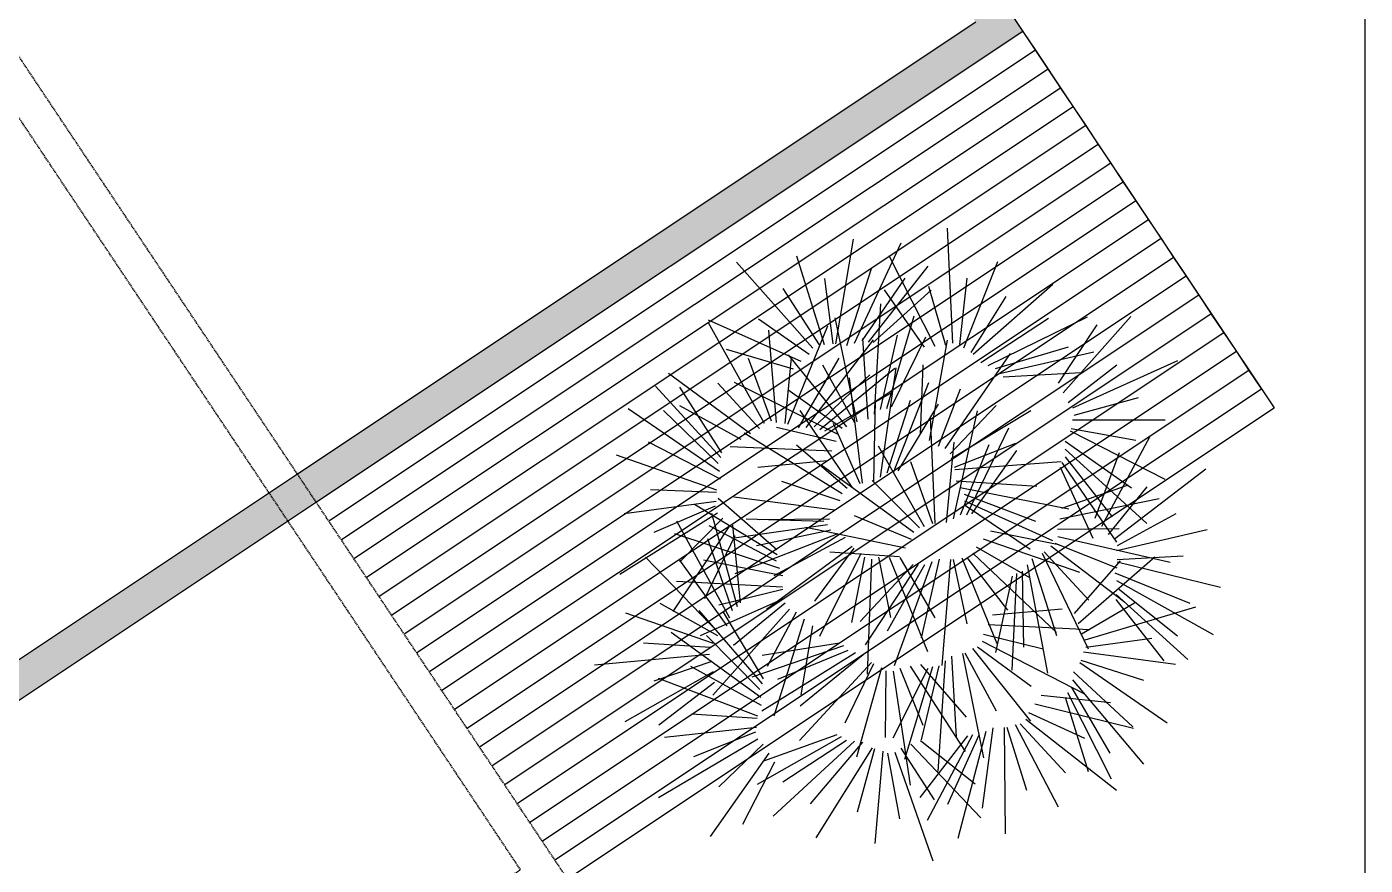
# Model space of a CAD drawing. Header units: inches. Extents: x 15 to 22798, y 21 to 21519.
# Drawn here: x 833 to 2015, y 3486 to 4227 of the extents above; entities that cross this region are included whole.
import ezdxf

# ---------------------------------------------------------------- set-up
doc = ezdxf.new("R2010")
doc.units = ezdxf.units.IN
doc.header["$MEASUREMENT"] = 0
doc.linetypes.add('DASHEDX2', pattern=[1.5, 1, -0.5])
doc.layers.add('PIANTE', color=7, linetype='Continuous', true_color=0x007a00)

# ---------------------------------------------------------------- blocks, each defined once
blk = doc.blocks.new('albero')
for p, q in [((70.862, 34.76), (70.815, 35.777)), ((69.828, 34.754), (69.986, 35.68)), ((69.994, 34.761), (70.406, 35.646)), ((69.627, 34.716), (68.951, 35.476)), ((69.728, 34.746), (69.484, 35.528)), ((70.707, 34.732), (70.3, 35.533)), ((70.959, 34.72), (71.261, 35.481)), ((69.927, 34.74), (70.145, 35.421)), ((70.116, 34.768), (70.644, 35.44)), ((69.684, 34.747), (69.365, 35.243)), ((69.806, 34.755), (69.733, 35.333)), ((70.061, 34.781), (70.442, 35.335)), ((70.16, 34.767), (70.671, 35.229)), ((70.613, 34.725), (70.26, 35.232)), ((70.8, 34.739), (70.65, 35.262)), ((70.925, 34.749), (70.99, 35.335)), ((71.042, 34.664), (71.747, 35.283)), ((71.025, 34.678), (71.332, 35.173)), ((70.169, 34.132), (70.225, 35.107)), ((70.279, 34.184), (70.522, 35.003)), ((71.175, 34.564), (72.052, 34.993)), ((71.838, 34.322), (72.433, 34.995)), ((69.524, 34.597), (68.704, 34.963)), ((69.2, 34.052), (68.704, 34.941)), ((69.593, 34.661), (69.147, 34.973)), ((69.305, 34.06), (69.236, 34.876)), ((69.404, 34.046), (69.759, 34.915)), ((70.017, 34.065), (69.822, 34.983)), ((71.11, 34.59), (71.708, 34.982)), ((71.797, 34.406), (72.138, 34.921)), ((69.568, 34.016), (70.162, 34.791)), ((70.114, 34.088), (70.066, 34.801)), ((70.223, 34.175), (70.373, 34.831)), ((70.321, 34.199), (70.625, 34.817)), ((70.656, 33.901), (70.814, 34.786)), ((69.456, 34.532), (68.863, 34.704)), ((69.927, 34.02), (69.411, 34.657)), ((70.796, 33.83), (71.372, 34.67)), ((71.24, 34.538), (71.884, 34.729)), ((71.274, 34.493), (72.107, 34.683)), ((69.262, 34.071), (69.058, 34.624)), ((69.382, 34.052), (69.437, 34.631)), ((69.498, 34.011), (69.858, 34.628)), ((69.688, 33.997), (70.349, 34.539)), ((69.996, 34.057), (69.715, 34.567)), ((70.222, 33.577), (70.363, 34.543)), ((70.577, 33.952), (70.601, 34.569)), ((71.88, 34.237), (72.31, 34.569)), ((71.921, 34.188), (72.849, 34.607)), ((69.074, 33.958), (68.352, 34.493)), ((69.154, 34.006), (68.787, 34.407)), ((69.845, 33.955), (68.935, 34.412)), ((69.637, 34.022), (70.129, 34.48)), ((70.065, 33.523), (69.951, 34.455)), ((70.337, 33.619), (70.65, 34.414)), ((71.308, 34.464), (71.996, 34.502)), ((68.813, 33.749), (68.237, 34.38)), ((68.821, 33.792), (68.45, 34.372)), ((69.885, 34.005), (69.406, 34.348)), ((69.731, 33.987), (70.33, 34.327)), ((70.735, 33.851), (70.93, 34.358)), ((68.8, 33.627), (67.995, 34.18)), ((68.993, 33.91), (68.451, 34.206)), ((69.972, 33.487), (69.514, 34.166)), ((70.164, 33.538), (70.178, 34.253)), ((70.281, 33.616), (70.487, 34.256)), ((70.38, 33.631), (70.737, 34.22)), ((70.84, 33.783), (71.245, 34.211)), ((70.849, 33.74), (71.55, 34.165)), ((71.935, 34.125), (72.503, 34.281)), ((68.791, 33.697), (68.308, 34.164)), ((70.044, 33.518), (69.808, 34.05)), ((70.707, 33.168), (70.664, 34.106)), ((70.868, 33.209), (71.081, 34.162)), ((71.92, 34.083), (72.739, 34.083)), ((69.884, 33.429), (69.018, 33.964)), ((69.832, 33.891), (69.304, 34.016)), ((70.985, 33.243), (71.358, 34.012)), ((71.898, 33.985), (72.734, 33.558)), ((71.906, 34.006), (72.479, 33.903)), ((72.178, 33.142), (72.602, 33.934)), ((68.809, 33.558), (68.174, 33.885)), ((69.793, 33.806), (68.895, 33.844)), ((69.929, 33.475), (69.482, 33.859)), ((70.611, 33.138), (70.205, 33.85)), ((70.806, 33.175), (70.874, 33.887)), ((70.877, 33.666), (71.42, 33.876)), ((70.929, 33.244), (71.182, 33.866)), ((71.029, 33.251), (71.429, 33.811)), ((71.855, 33.895), (72.44, 33.483)), ((71.855, 33.825), (72.577, 33.167)), ((68.779, 33.462), (67.892, 33.771)), ((69.753, 33.721), (69.139, 33.662)), ((70.685, 33.164), (70.491, 33.713)), ((70.881, 33.645), (71.818, 33.714)), ((71.826, 33.706), (72.309, 33.002)), ((71.854, 33.755), (72.269, 33.226)), ((72.119, 33.215), (72.333, 33.794)), ((70.519, 33.087), (69.696, 33.686)), ((71.811, 33.664), (72.1, 33.038)), ((72.289, 33.031), (73.097, 33.65)), ((68.775, 33.441), (68.193, 33.464)), ((69.866, 33.367), (69.351, 33.537)), ((70.567, 33.13), (70.15, 33.547)), ((70.892, 33.545), (71.605, 33.497)), ((70.928, 33.485), (71.886, 33.298)), ((71.824, 33.301), (72.406, 33.506)), ((72.237, 33.069), (72.58, 33.491)), ((68.771, 33.362), (67.959, 33.251)), ((69.307, 32.934), (68.789, 33.387)), ((69.82, 33.285), (68.929, 33.401)), ((70.963, 33.425), (71.593, 33.189)), ((70.964, 33.368), (71.743, 33.017)), ((71.806, 33.209), (72.686, 33.387)), ((68.784, 33.258), (67.922, 32.717)), ((68.762, 33.319), (68.22, 33.087)), ((69.311, 32.89), (68.582, 33.336)), ((68.96, 32.432), (68.733, 33.256)), ((70.497, 33.027), (69.995, 33.236)), ((70.974, 33.325), (71.545, 32.94)), ((72.317, 32.972), (72.834, 33.254)), ((68.885, 33.137), (68.388, 32.389)), ((68.893, 32.33), (68.426, 33.187)), ((68.832, 33.215), (68.452, 32.827)), ((69.305, 32.833), (68.71, 33.147)), ((69.755, 33.154), (68.909, 33.035)), ((68.987, 32.467), (68.919, 33.153)), ((69.724, 33.185), (69.036, 33.206)), ((69.786, 33.107), (69.128, 32.971)), ((69.773, 33.204), (69.155, 33.198)), ((70.444, 32.949), (69.564, 33.132)), ((71.194, 33.101), (71.799, 32.981)), ((71.788, 33.117), (72.331, 33.122)), ((72.312, 32.928), (73.11, 33.115)), ((69.333, 32.769), (68.406, 33.076)), ((68.937, 33.059), (68.67, 32.502)), ((68.917, 32.396), (68.698, 33.031)), ((69.848, 33.075), (68.938, 32.722)), ((69.911, 33.043), (69.282, 32.704)), ((71.131, 33.031), (71.98, 32.737)), ((71.763, 32.994), (72.311, 32.775)), ((71.791, 33.052), (72.783, 32.826)), ((68.8, 32.192), (68.149, 32.87)), ((69.973, 32.964), (69.217, 32.407)), ((69.988, 32.948), (69.64, 32.482)), ((70.05, 32.901), (69.685, 32.168)), ((70.391, 32.872), (69.775, 32.913)), ((70.081, 32.869), (69.967, 32.291)), ((70.207, 32.868), (70.312, 32.335)), ((70.301, 32.868), (70.638, 32.035)), ((70.394, 32.867), (70.703, 32.332)), ((70.941, 32.865), (71.252, 32.107)), ((70.986, 32.867), (71.346, 32.401)), ((71.039, 32.904), (71.778, 32.204)), ((71.069, 32.961), (71.539, 32.689)), ((71.65, 32.904), (72.059, 32.059)), ((71.669, 32.917), (72.063, 32.489)), ((71.727, 32.969), (72.379, 32.474)), ((71.968, 32.282), (72.646, 32.871)), ((72.315, 32.85), (72.897, 32.881)), ((68.87, 32.264), (68.452, 32.844)), ((69.361, 32.705), (68.66, 32.843)), ((70.512, 32.806), (70.043, 32.302)), ((70.557, 32.809), (70.089, 32.094)), ((70.144, 32.853), (70.105, 31.836)), ((70.613, 32.801), (70.281, 32.216)), ((70.678, 32.827), (70.343, 31.91)), ((70.743, 32.853), (70.584, 32.156)), ((70.843, 32.848), (70.765, 31.912)), ((70.865, 32.849), (70.987, 32.28)), ((71.476, 32.747), (71.487, 32.075)), ((71.519, 32.803), (71.697, 31.843)), ((71.561, 32.858), (71.779, 32.178)), ((71.938, 32.371), (72.344, 32.836)), ((72.313, 32.828), (73.225, 32.603)), ((69.358, 32.605), (68.421, 32.655)), ((71.387, 32.701), (71.239, 32.028)), ((71.424, 32.726), (71.384, 31.872)), ((72.292, 32.73), (72.955, 32.463)), ((72.308, 32.662), (73.161, 32.187)), ((69.36, 32.583), (68.795, 32.444)), ((72.306, 32.54), (72.938, 31.964)), ((72.323, 32.593), (72.848, 32.174)), ((68.786, 32.175), (68.278, 32.46)), ((69.181, 31.75), (68.623, 32.397)), ((69.378, 32.507), (68.63, 32.173)), ((69.42, 32.41), (68.743, 31.65)), ((69.382, 32.463), (68.926, 32.089)), ((71.213, 32.359), (71.828, 32.413)), ((71.998, 32.193), (72.468, 32.465)), ((72.032, 32.138), (73.008, 32.43)), ((72.302, 32.495), (72.726, 31.952)), ((68.747, 32.107), (67.973, 32.375)), ((69.191, 31.794), (68.836, 32.384)), ((69.478, 32.382), (69.221, 31.904)), ((69.55, 32.322), (69.282, 31.465)), ((71.173, 32.274), (72.07, 32.229)), ((69.166, 31.629), (68.376, 32.203)), ((69.159, 31.699), (68.688, 32.178)), ((69.622, 32.262), (69.521, 31.653)), ((71.133, 32.189), (71.66, 32.06)), ((68.72, 32.072), (68.131, 32.111)), ((69.896, 32.085), (69.087, 31.81)), ((69.86, 32.11), (69.179, 32.002)), ((69.935, 32.044), (69.314, 31.788)), ((71.037, 32.061), (71.547, 31.421)), ((71.079, 32.076), (71.555, 31.729)), ((71.12, 32.126), (72.026, 31.661)), ((72.037, 32.074), (72.621, 32.153)), ((68.712, 32.008), (67.698, 31.916)), ((68.735, 31.948), (68.22, 31.775)), ((70.002, 32.024), (69.174, 31.508)), ((70.145, 31.939), (69.507, 31.25)), ((70.07, 32.005), (69.515, 31.554)), ((70.163, 31.926), (69.909, 31.403)), ((70.578, 31.922), (70.981, 31.455)), ((70.794, 31.952), (70.73, 30.977)), ((70.85, 31.995), (70.892, 31.282)), ((70.947, 32.018), (71.134, 31.097)), ((70.968, 32.025), (71.244, 31.513)), ((71.983, 31.94), (72.755, 31.406)), ((71.993, 31.96), (72.547, 31.782)), ((72.017, 32.034), (72.829, 31.925)), ((68.746, 31.855), (67.964, 31.413)), ((69.173, 31.56), (68.547, 31.904)), ((70.233, 31.891), (70.011, 31.103)), ((70.27, 31.866), (70.266, 31.277)), ((70.642, 31.886), (70.332, 31.27)), ((70.334, 31.862), (70.485, 30.855)), ((70.393, 31.889), (70.596, 31.384)), ((70.683, 31.9), (70.434, 31.083)), ((70.485, 31.905), (70.972, 31.151)), ((70.739, 31.909), (70.584, 31.254)), ((71.928, 31.856), (72.453, 31.371)), ((69.14, 31.465), (68.262, 31.797)), ((68.757, 31.761), (68.267, 31.386)), ((71.909, 31.717), (72.25, 31.138)), ((71.918, 31.787), (72.547, 31.039)), ((71.586, 31.573), (72.459, 31.359)), ((71.642, 31.649), (72.256, 31.586)), ((71.854, 31.633), (72.057, 30.975)), ((71.874, 31.673), (72.26, 30.911)), ((69.135, 31.443), (68.554, 31.482)), ((71.531, 31.498), (72.024, 31.271)), ((69.129, 31.365), (68.315, 31.275)), ((71.153, 31.328), (70.906, 30.384)), ((71.216, 31.36), (71.122, 30.652)), ((71.316, 31.364), (71.325, 30.425)), ((71.338, 31.368), (71.512, 30.812)), ((71.413, 31.39), (71.792, 30.664)), ((71.456, 31.397), (71.858, 30.965)), ((71.506, 31.438), (72.307, 30.81)), ((69.14, 31.261), (68.264, 30.742)), ((69.119, 31.322), (68.572, 31.104)), ((69.186, 31.216), (68.796, 30.839)), ((69.877, 31.282), (69.134, 30.862)), ((69.837, 31.3), (69.189, 31.067)), ((69.993, 31.243), (69.276, 30.581)), ((69.923, 31.25), (69.361, 30.882)), ((70.063, 31.236), (69.602, 30.69)), ((70.49, 31.217), (71.109, 30.566)), ((70.991, 31.292), (70.57, 30.747)), ((70.577, 31.25), (71.061, 30.866)), ((71.035, 31.299), (70.635, 30.544)), ((71.091, 31.296), (70.815, 30.684)), ((69.237, 31.137), (68.72, 30.402)), ((70.149, 31.186), (69.651, 30.39)), ((70.169, 31.177), (70.017, 30.615)), ((70.245, 31.156), (70.174, 30.34)), ((70.285, 31.138), (70.391, 30.558)), ((70.349, 31.146), (70.686, 30.185)), ((70.402, 31.183), (70.696, 30.726)), ((69.287, 31.058), (69.005, 30.508))]:
    blk.add_line(p, q)

msp = doc.modelspace()

# ---------------------------------------------------------------- hatches: boundary and pattern name
h = msp.add_hatch()
h.set_pattern_fill('ANSI31', color=0)
h.set_pattern_definition([(45, (916.90995, 2993.4354), (-0.088388348, 0.088388348), [])])
h.paths.add_polyline_path([(253.4, 4103.2), (228.5, 4086.6), (622.3, 3495.8), (647.3, 3512.4)])
h.paths.add_polyline_path([(488.1, 4223.6), (475.5, 4242.4), (475.5, 4242.4), (471.4, 4248.5), (253.4, 4103.2), (270.1, 4078.2)])
h.paths.add_polyline_path([(1509.7, 4526.4), (1484.8, 4509.7), (1670.7, 4230.8), (1071.6, 3831.4), (1088.3, 3806.4), (1712.3, 4222.5)])
h.paths.add_polyline_path([(1088.3, 3806.4), (1071.6, 3831.4), (1046.7, 3814.8), (1063.3, 3789.8)])
h.paths.add_polyline_path([(1063.3, 3789.8), (1046.7, 3814.8), (630.6, 3537.4), (647.3, 3512.4)])
h.paths.add_polyline_path([(1028.1, 4583.6), (1011.4, 4608.5), (694.4, 4397.2), (711.1, 4372.2)])
h.paths.add_polyline_path([(669.5, 4380.6), (646.2, 4365), (662.8, 4340.1), (686.1, 4355.6)])
h.paths.add_polyline_path([(694.4, 4397.2), (669.5, 4380.6), (686.1, 4355.6), (711.1, 4372.2)])
h.paths.add_polyline_path([(1310.1, 4771.6), (1429.3, 4592.9), (1454.2, 4609.6), (1318.5, 4813.2), (1111.3, 4675.1), (1127.9, 4650.1)])

# ---------------------------------------------------------------- linework, layer by layer
for p, q in [((1509.7, 4526.4), (1712.3, 4222.5)), ((1670.7, 4230.8), (1071.6, 3831.4)), ((1712.3, 4222.5), (1088.3, 3806.4)), ((1712.3, 4222.5), (1934.1, 3889.9)), ((1310.1, 3473.6), (1934.1, 3889.9)), ((1071.6, 3831.4), (630.6, 3537.4)), ((1088.3, 3806.4), (622.3, 3495.8))]:
    msp.add_line(p, q)
at = {"ltscale": 0.5}
for p, q in [((1712.3, 4222.5), (1723.4, 4205.8)), ((1723.4, 4205.8), (1099.3, 3789.8)), ((1723.4, 4205.8), (1734.5, 4189.2)), ((1734.5, 4189.2), (1110.4, 3773.2)), ((1734.5, 4189.2), (1745.6, 4172.5)), ((1745.6, 4172.5), (1121.5, 3756.5)), ((1745.6, 4172.5), (1756.7, 4155.9)), ((1756.7, 4155.9), (1132.6, 3739.9)), ((1756.7, 4155.9), (1767.8, 4139.3)), ((1767.8, 4139.3), (1143.7, 3723.2)), ((1767.8, 4139.3), (1778.9, 4122.6)), ((1778.9, 4122.6), (1154.8, 3706.6)), ((1778.9, 4122.6), (1790, 4106)), ((1790, 4106), (1165.9, 3689.9)), ((1789.9, 4106), (1801, 4089.3)), ((1801, 4089.3), (1177, 3673.3)), ((1801, 4089.3), (1812.1, 4072.7)), ((1812.1, 4072.7), (1188.1, 3656.7)), ((1812.1, 4072.7), (1823.2, 4056.1)), ((1823.2, 4056.1), (1199.2, 3640)), ((1823.3, 4056.1), (1834.4, 4039.5)), ((1834.4, 4039.5), (1210.3, 3623.4)), ((1834.3, 4039.4), (1845.4, 4022.8)), ((1845.4, 4022.8), (1221.4, 3606.7)), ((1845.4, 4022.8), (1856.5, 4006.1)), ((1856.5, 4006.1), (1232.5, 3590.1)), ((1856.5, 4006.1), (1867.6, 3989.5)), ((1867.6, 3989.5), (1243.6, 3573.5)), ((1867.6, 3989.5), (1878.7, 3972.9)), ((1878.7, 3972.9), (1254.7, 3556.8)), ((1878.7, 3972.8), (1889.8, 3956.2)), ((1889.8, 3956.2), (1265.8, 3540.2)), ((1889.8, 3956.2), (1900.9, 3939.6)), ((1900.9, 3939.6), (1276.9, 3523.5)), ((1900.9, 3939.6), (1912, 3922.9)), ((1912, 3922.9), (1287.9, 3506.9)), ((1912, 3922.9), (1923.1, 3906.3)), ((1923.1, 3906.3), (1299, 3490.3))]:
    msp.add_line(p, q, dxfattribs=at)
msp.add_lwpolyline([(14.7, 3116.6), (2014.7, 3116.6), (2014.7, 5116.6), (14.7, 5116.6)], close=True)
at = {"linetype": 'DASHEDX2'}
for points in [[(555.7, 4605.2), (89.8, 4294.6), (844.2, 3163), (1310.1, 3473.6)], [(547.4, 4563.6), (131.4, 4286.3), (852.5, 3204.6), (1268.5, 3481.9)]]:
    msp.add_lwpolyline(points, close=True, dxfattribs=at)

# ---------------------------------------------------------------- block references
at = {"layer": 'PIANTE', "xscale": 100, "yscale": 100, "zscale": 100}
msp.add_blockref('albero', (-5435.8, 471), dxfattribs=at)

doc.saveas('drawing.dxf')
